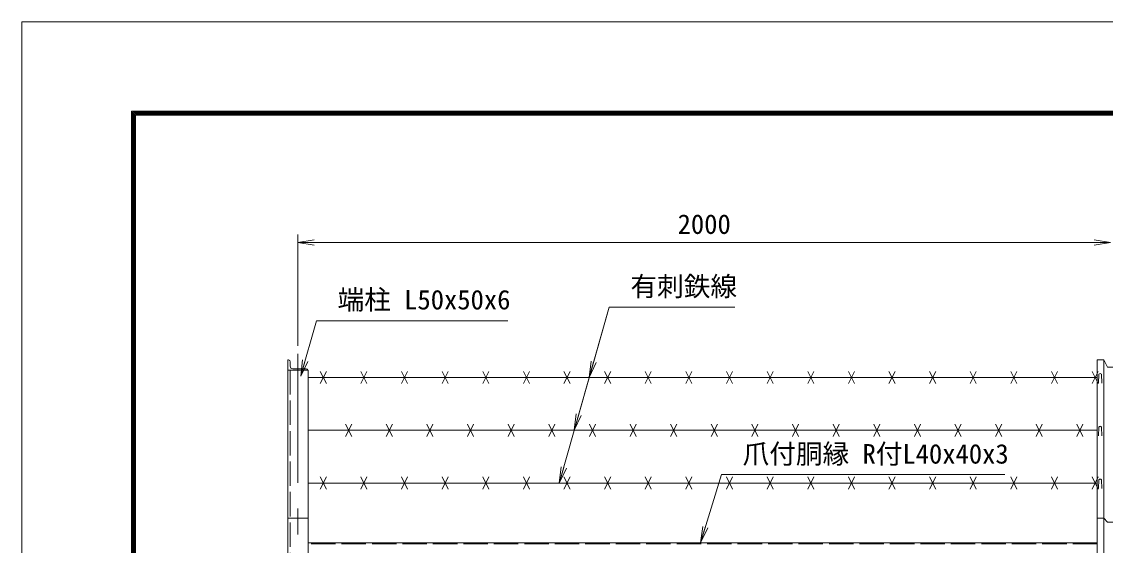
# Model space of a CAD drawing. Units: millimetres, scale not verified. Extents: x -4200 to 4200, y -2970 to 2970.
# Drawn here: x -4200 to -1532, y 1682 to 2970 of the extents above; entities that cross this region are included whole.
import ezdxf
from ezdxf.enums import TextEntityAlignment as Align

# ---------------------------------------------------------------- set-up
doc = ezdxf.new("R2010")
doc.units = ezdxf.units.MM
doc.header["$LTSCALE"] = 10
doc.linetypes.add('DASHED', pattern=[7.5, 6, -1.5])
doc.linetypes.add('USER1', pattern=[50.8, 31.75, -6.35, 6.35, -6.35])
for name, color, linetype, lineweight in [('0-0_D-STR1', 1, 'Continuous', 18), ('0-1_D-BMK', 2, 'USER1', 13), ('0-2_D-STR-DIM', 7, 'Continuous', 13), ('0-3_D-STR3', 3, 'Continuous', 13), ('0-7_D-STR-TXT', 7, 'Continuous', 13), ('0-8_0', 7, 'Continuous', 18), ('0-B_D-TTL', 7, 'Continuous', 18)]:
    doc.layers.add(name, color=color, linetype=linetype, lineweight=lineweight)
doc.styles.add('ＭＳ ゴシック', font='')
doc.styles.get('ＭＳ ゴシック').set_extended_font_data('MS Gothic')

# ---------------------------------------------------------------- blocks, each defined once
blk = doc.blocks.new('_Open')
at = {"layer": '0-8_0'}
blk.add_line((-10, 1.667), (0, 0), dxfattribs=at)
blk.add_lwpolyline([(-10, -1.667), (0, 0), (-10, 0)], dxfattribs=at)

msp = doc.modelspace()

# ---------------------------------------------------------------- linework, layer by layer
at = {"layer": '0-0_D-STR1'}
for p, q in [((-3544.9, 2137.87), (-3544.9, -411.84)), ((-3544.9, 2137.87), (-3543.4, 2137.87)), ((-3544.9, 2137.87), (-3544.9, 2112.87)), ((-1552.4, -411.84), (-1552.4, 2137.87)), ((-1535.9, -411.84), (-1535.9, 2137.87)), ((-3544.9, 2112.87), (-3494.9, 2112.87)), ((-3538.9, 2133.37), (-3538.9, 2122.37)), ((-3532.4, 2115.87), (-3499.4, 2115.87)), ((-3494.9, -411.84), (-3494.9, 2112.87)), ((-3494.9, 2111.37), (-3494.9, 2112.87)), ((-1547.9, 2102.45), (-1548.65, 2080.95)), ((-1541.9, 2102.45), (-1541.15, 2080.95)), ((-1547.9, 1972.55), (-1548.65, 1951.05)), ((-1541.9, 1972.55), (-1541.15, 1951.05)), ((-1547.9, 1842.64), (-1548.65, 1821.14)), ((-1541.9, 1842.64), (-1541.15, 1821.14)), ((-3494.9, 1748.16), (-3544.9, 1748.16)), ((-1552.4, 1688.16), (-3494.9, 1688.16))]:
    msp.add_line(p, q, dxfattribs=at)
at = {"layer": '0-0_D-STR1', "linetype": 'DASHED'}
for p, q in [((-3538.9, 2112.87), (-3538.9, -411.84)), ((-1552.4, 1685.16), (-3494.9, 1685.16))]:
    msp.add_line(p, q, dxfattribs=at)
at = {"layer": '0-0_D-STR1'}
for points in [[(-1552.4, 2137.87), (-1535.9, 2137.87), (-1526.9, 2120.37), (-1512.9, 2120.37), (-1503.9, 2137.87), (-1487.4, 2137.87)], [(-1552.4, 1748.16), (-1535.9, 1748.16), (-1526.9, 1738.78), (-1512.9, 1738.78), (-1503.9, 1748.16), (-1487.4, 1748.16)]]:
    msp.add_lwpolyline(points, dxfattribs=at)
for centre, radius, start, end in [((-3543.4, 2133.37), 4.5, 0, 90), ((-3532.4, 2122.37), 6.5, 180, 270), ((-3499.4, 2111.37), 4.5, 19.47122, 90), ((-1544.9, 2101.2), 3.25, 22.61986, 157.38014), ((-1544.9, 1971.3), 3.25, 22.61986, 157.38014), ((-1544.9, 1841.39), 3.25, 22.61986, 157.38014)]:
    msp.add_arc(centre, radius, start, end, dxfattribs=at)
at = {"layer": '0-1_D-BMK'}
msp.add_line((-3519.9, 2152.87), (-3519.9, -426.84), dxfattribs=at)
at = {"layer": '0-2_D-STR-DIM'}
for p, q in [((-3519.9, 2172.87), (-3519.9, 2446.66)), ((-3519.9, 2426.66), (-1519.9, 2426.66))]:
    msp.add_line(p, q, dxfattribs=at)
at = {"layer": '0-3_D-STR3'}
for p, q in [((-3464.9, 2109.57), (-3449.9, 2079.57)), ((-3464.9, 2079.57), (-3449.9, 2109.57)), ((-3364.9, 2109.57), (-3349.9, 2079.57)), ((-3364.9, 2079.57), (-3349.9, 2109.57)), ((-3264.9, 2109.57), (-3249.9, 2079.57)), ((-3264.9, 2079.57), (-3249.9, 2109.57)), ((-3164.9, 2109.57), (-3149.9, 2079.57)), ((-3164.9, 2079.57), (-3149.9, 2109.57)), ((-3064.9, 2109.57), (-3049.9, 2079.57)), ((-3064.9, 2079.57), (-3049.9, 2109.57)), ((-2964.9, 2109.57), (-2949.9, 2079.57)), ((-2964.9, 2079.57), (-2949.9, 2109.57)), ((-2864.9, 2109.57), (-2849.9, 2079.57)), ((-2864.9, 2079.57), (-2849.9, 2109.57)), ((-2764.9, 2109.57), (-2749.9, 2079.57)), ((-2764.9, 2079.57), (-2749.9, 2109.57)), ((-2664.9, 2109.57), (-2649.9, 2079.57)), ((-2664.9, 2079.57), (-2649.9, 2109.57)), ((-2564.9, 2109.57), (-2549.9, 2079.57)), ((-2564.9, 2079.57), (-2549.9, 2109.57)), ((-2464.9, 2109.57), (-2449.9, 2079.57)), ((-2464.9, 2079.57), (-2449.9, 2109.57)), ((-2364.9, 2109.57), (-2349.9, 2079.57)), ((-2364.9, 2079.57), (-2349.9, 2109.57)), ((-2264.9, 2109.57), (-2249.9, 2079.57)), ((-2264.9, 2079.57), (-2249.9, 2109.57)), ((-2164.9, 2109.57), (-2149.9, 2079.57)), ((-2164.9, 2079.57), (-2149.9, 2109.57)), ((-2064.9, 2109.57), (-2049.9, 2079.57)), ((-2064.9, 2079.57), (-2049.9, 2109.57)), ((-1964.9, 2109.57), (-1949.9, 2079.57)), ((-1964.9, 2079.57), (-1949.9, 2109.57)), ((-1864.9, 2109.57), (-1849.9, 2079.57)), ((-1864.9, 2079.57), (-1849.9, 2109.57)), ((-1764.9, 2109.57), (-1749.9, 2079.57)), ((-1764.9, 2079.57), (-1749.9, 2109.57)), ((-1664.9, 2109.57), (-1649.9, 2079.57)), ((-1664.9, 2079.57), (-1649.9, 2109.57)), ((-1564.9, 2109.57), (-1549.9, 2079.57)), ((-1564.9, 2079.57), (-1549.9, 2109.57)), ((-3494.9, 2094.57), (-1552.4, 2094.57)), ((-3402.4, 1949.67), (-3387.4, 1979.67)), ((-3402.4, 1979.67), (-3387.4, 1949.67)), ((-3302.4, 1949.67), (-3287.4, 1979.67)), ((-3302.4, 1979.67), (-3287.4, 1949.67)), ((-3202.4, 1949.67), (-3187.4, 1979.67)), ((-3202.4, 1979.67), (-3187.4, 1949.67)), ((-3102.4, 1949.67), (-3087.4, 1979.67)), ((-3102.4, 1979.67), (-3087.4, 1949.67)), ((-3002.4, 1949.67), (-2987.4, 1979.67)), ((-3002.4, 1979.67), (-2987.4, 1949.67)), ((-2902.4, 1949.67), (-2887.4, 1979.67)), ((-2902.4, 1979.67), (-2887.4, 1949.67)), ((-2802.4, 1949.67), (-2787.4, 1979.67)), ((-2802.4, 1979.67), (-2787.4, 1949.67)), ((-2702.4, 1949.67), (-2687.4, 1979.67)), ((-2702.4, 1979.67), (-2687.4, 1949.67)), ((-2602.4, 1949.67), (-2587.4, 1979.67)), ((-2602.4, 1979.67), (-2587.4, 1949.67)), ((-2502.4, 1949.67), (-2487.4, 1979.67)), ((-2502.4, 1979.67), (-2487.4, 1949.67)), ((-2402.4, 1949.67), (-2387.4, 1979.67)), ((-2402.4, 1979.67), (-2387.4, 1949.67)), ((-2302.4, 1949.67), (-2287.4, 1979.67)), ((-2302.4, 1979.67), (-2287.4, 1949.67)), ((-2202.4, 1949.67), (-2187.4, 1979.67)), ((-2202.4, 1979.67), (-2187.4, 1949.67)), ((-2102.4, 1949.67), (-2087.4, 1979.67)), ((-2102.4, 1979.67), (-2087.4, 1949.67)), ((-2002.4, 1949.67), (-1987.4, 1979.67)), ((-2002.4, 1979.67), (-1987.4, 1949.67)), ((-1902.4, 1949.67), (-1887.4, 1979.67)), ((-1902.4, 1979.67), (-1887.4, 1949.67)), ((-1802.4, 1949.67), (-1787.4, 1979.67)), ((-1802.4, 1979.67), (-1787.4, 1949.67)), ((-1702.4, 1949.67), (-1687.4, 1979.67)), ((-1702.4, 1979.67), (-1687.4, 1949.67)), ((-1602.4, 1949.67), (-1587.4, 1979.67)), ((-1602.4, 1979.67), (-1587.4, 1949.67)), ((-3494.9, 1964.67), (-1552.4, 1964.67)), ((-3464.9, 1849.76), (-3449.9, 1819.76)), ((-3464.9, 1819.76), (-3449.9, 1849.76)), ((-3364.9, 1849.76), (-3349.9, 1819.76)), ((-3364.9, 1819.76), (-3349.9, 1849.76)), ((-3264.9, 1849.76), (-3249.9, 1819.76)), ((-3264.9, 1819.76), (-3249.9, 1849.76)), ((-3164.9, 1849.76), (-3149.9, 1819.76)), ((-3164.9, 1819.76), (-3149.9, 1849.76)), ((-3064.9, 1849.76), (-3049.9, 1819.76)), ((-3064.9, 1819.76), (-3049.9, 1849.76)), ((-2964.9, 1849.76), (-2949.9, 1819.76)), ((-2964.9, 1819.76), (-2949.9, 1849.76)), ((-2864.9, 1849.76), (-2849.9, 1819.76)), ((-2864.9, 1819.76), (-2849.9, 1849.76)), ((-2764.9, 1849.76), (-2749.9, 1819.76)), ((-2764.9, 1819.76), (-2749.9, 1849.76)), ((-2664.9, 1849.76), (-2649.9, 1819.76)), ((-2664.9, 1819.76), (-2649.9, 1849.76)), ((-2564.9, 1849.76), (-2549.9, 1819.76)), ((-2564.9, 1819.76), (-2549.9, 1849.76)), ((-2464.9, 1849.76), (-2449.9, 1819.76)), ((-2464.9, 1819.76), (-2449.9, 1849.76)), ((-2364.9, 1849.76), (-2349.9, 1819.76)), ((-2364.9, 1819.76), (-2349.9, 1849.76)), ((-2264.9, 1849.76), (-2249.9, 1819.76)), ((-2264.9, 1819.76), (-2249.9, 1849.76)), ((-2164.9, 1849.76), (-2149.9, 1819.76)), ((-2164.9, 1819.76), (-2149.9, 1849.76)), ((-2064.9, 1849.76), (-2049.9, 1819.76)), ((-2064.9, 1819.76), (-2049.9, 1849.76)), ((-1964.9, 1849.76), (-1949.9, 1819.76)), ((-1964.9, 1819.76), (-1949.9, 1849.76)), ((-1864.9, 1849.76), (-1849.9, 1819.76)), ((-1864.9, 1819.76), (-1849.9, 1849.76)), ((-1764.9, 1849.76), (-1749.9, 1819.76)), ((-1764.9, 1819.76), (-1749.9, 1849.76)), ((-1664.9, 1849.76), (-1649.9, 1819.76)), ((-1664.9, 1819.76), (-1649.9, 1849.76)), ((-1564.9, 1849.76), (-1549.9, 1819.76)), ((-1564.9, 1819.76), (-1549.9, 1849.76)), ((-3494.9, 1834.76), (-1552.4, 1834.76))]:
    msp.add_line(p, q, dxfattribs=at)
at = {"layer": '0-7_D-STR-TXT'}
for q in [(-2839.07, 1966.59), (-2802.22, 2096.5)]:
    msp.add_line((-2753.71, 2267.53), q, dxfattribs=at)
for points in [[(-2444.16, 2267.53), (-2753.71, 2267.53), (-2875.92, 1836.69)], [(-3003.54, 2233.73), (-3474.52, 2233.73), (-3512.6, 2099.46)], [(-1779.24, 1855.68), (-2477.12, 1855.68), (-2528.23, 1690.07)]]:
    msp.add_lwpolyline(points, dxfattribs=at)
at = {"layer": '0-B_D-TTL', "color": 2}
msp.add_lwpolyline([(-4200, 2970), (4200, 2970), (4200, -2970), (-4200, -2970)], close=True, dxfattribs=at)
at = {"layer": '0-B_D-TTL'}
for points in [[(-3930, 2750), (3930, 2750), (3930, -2750), (-3930, -2750)], [(-3927.5, 2747.5), (3927.5, 2747.5), (3927.5, -2747.5), (-3927.5, -2747.5)], [(-3925, 2745), (3925, 2745), (3925, -2745), (-3925, -2745)], [(-3922.5, 2742.5), (3922.5, 2742.5), (3922.5, -2742.5), (-3922.5, -2742.5)], [(-3920, 2740), (3920, 2740), (3920, -2740), (-3920, -2740)]]:
    msp.add_lwpolyline(points, close=True, dxfattribs=at)

# ---------------------------------------------------------------- block references
at = {"layer": '0-2_D-STR-DIM', "xscale": 4, "yscale": 4, "rotation": 180}
msp.add_blockref('_Open', (-3519.9, 2426.66), dxfattribs=at)
at = {"layer": '0-2_D-STR-DIM', "xscale": 4, "yscale": 4}
msp.add_blockref('_Open', (-1519.9, 2426.66), dxfattribs=at)
at = {"layer": '0-7_D-STR-TXT', "xscale": 4, "yscale": 4}
for p, rotation in [((-3513.15, 2097.54), 254.16392), ((-2802.77, 2094.57), 254.16392), ((-2839.62, 1964.67), 254.16392), ((-2876.46, 1834.76), 254.16392), ((-2528.82, 1688.16), 252.84683)]:
    msp.add_blockref('_Open', p, dxfattribs=dict(at, rotation=rotation))

# ---------------------------------------------------------------- texts
at = {"layer": '0-2_D-STR-DIM', "style": 'ＭＳ ゴシック'}
msp.add_text('2000', height=48.09, dxfattribs=at).set_placement((-2585.17, 2433.4), align=Align.BOTTOM_LEFT)
at = {"layer": '0-7_D-STR-TXT', "style": 'ＭＳ ゴシック'}
for s, p in [('有刺鉄線', (-2701.26, 2280.37)), ('端柱 L50x50x6', (-3422.33, 2247.58)), ('爪付胴縁 R付L40x40x3', (-2425.18, 1868.27))]:
    msp.add_text(s, height=48.09, dxfattribs=at).set_placement(p, align=Align.BOTTOM_LEFT)

doc.saveas('drawing.dxf')
